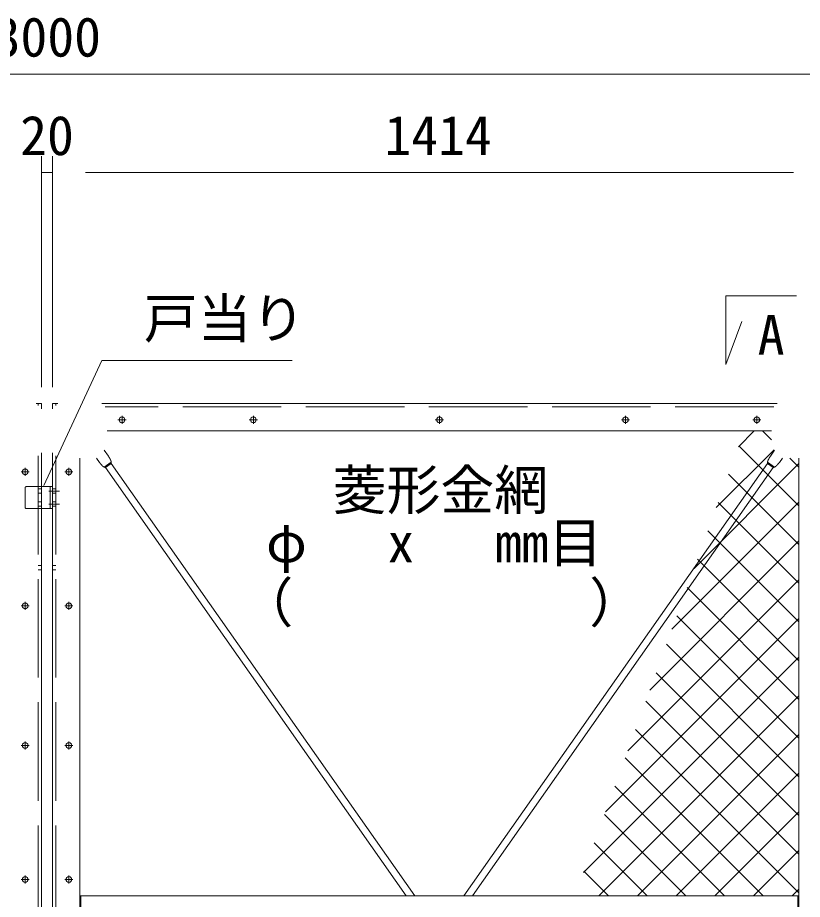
# Model space of a CAD drawing. Units: millimetres, scale not verified. Extents: x -6300 to 6300, y -4455 to 4455.
# Drawn here: x -2213 to -779, y 136 to 1747 of the extents above; entities that cross this region are included whole.
import ezdxf
from ezdxf.enums import TextEntityAlignment as Align

# ---------------------------------------------------------------- set-up
doc = ezdxf.new("R2010")
doc.units = ezdxf.units.MM
doc.header["$LTSCALE"] = 30
doc.linetypes.add('DASHED', pattern=[7.5, 6, -1.5])
doc.linetypes.add('USER1', pattern=[50.8, 31.75, -6.35, 6.35, -6.35])
for name, color, linetype, lineweight in [('0-1_D-STR1', 1, 'Continuous', 18), ('0-2_D-BMK', 2, 'USER1', 13), ('0-6_D-STR-DIM', 7, 'Continuous', 9), ('0-8_D-STR-TXT', 7, 'Continuous', 9), ('0-9_D-STR3', 3, 'Continuous', 13), ('0-A_D-STR2', 7, 'Continuous', 9)]:
    doc.layers.add(name, color=color, linetype=linetype, lineweight=lineweight)
doc.styles.add('ＭＳ ゴシック', font='')
doc.styles.get('ＭＳ ゴシック').set_extended_font_data('MS Gothic')

msp = doc.modelspace()

# ---------------------------------------------------------------- linework, layer by layer
at = {"layer": '0-1_D-STR1'}
for p, q in [((-2179.41, 1042.16), (-2169.41, 1042.16)), ((-2169.41, 1042.16), (-2169.41, 1032.16)), ((-2149.41, 1042.16), (-2149.41, 1032.16)), ((-2149.41, 1042.16), (-2139.41, 1042.16)), ((-825.41, 1042.16), (-2059.41, 1042.16)), ((-835.41, 992.16), (-2049.41, 992.16)), ((-2169.41, 952.16), (-2169.41, 84.16)), ((-2149.41, 952.16), (-2149.41, 84.16)), ((-2099.41, 942.16), (-2099.41, 84.16)), ((-785.41, 942.16), (-785.41, -807.84)), ((-2099.41, 142.16), (-785.41, 142.16)), ((-2097.41, 142.16), (-2097.41, 84.16)), ((-787.41, 142.16), (-787.41, -7.84))]:
    msp.add_line(p, q, dxfattribs=at)
at = {"layer": '0-1_D-STR1', "linetype": 'DASHED'}
for p, q in [((-2175.41, 1042.16), (-2175.41, 1038.16)), ((-2143.41, 1042.16), (-2143.41, 1038.16)), ((-831.41, 1036.16), (-2053.41, 1036.16)), ((-2175.41, 946.16), (-2175.41, 84.16)), ((-2143.41, 946.16), (-2143.41, 84.16)), ((-2175.41, 886.16), (-2169.41, 886.16)), ((-2175.41, 878.16), (-2169.41, 878.16)), ((-2149.41, 886.16), (-2143.41, 886.16)), ((-2149.41, 878.16), (-2143.41, 878.16)), ((-2175.41, 862.16), (-2169.41, 862.16)), ((-2175.41, 854.16), (-2169.41, 854.16)), ((-2149.41, 862.16), (-2143.41, 862.16)), ((-2149.41, 854.16), (-2143.41, 854.16)), ((-2175.41, 746.16), (-2169.41, 746.16)), ((-2149.41, 746.16), (-2143.41, 746.16)), ((-2175.41, 738.16), (-2169.41, 738.16)), ((-2149.41, 738.16), (-2143.41, 738.16))]:
    msp.add_line(p, q, dxfattribs=at)
at = {"layer": '0-2_D-BMK'}
for p, q in [((-2022.41, 1019.6), (-2022.41, 1004.72)), ((-1782.41, 1019.6), (-1782.41, 1004.72)), ((-1442.41, 1019.6), (-1442.41, 1004.72)), ((-1102.41, 1019.6), (-1102.41, 1004.72)), ((-862.41, 1019.6), (-862.41, 1004.72)), ((-2029.85, 1012.16), (-2014.97, 1012.16)), ((-1789.85, 1012.16), (-1774.97, 1012.16)), ((-1449.85, 1012.16), (-1434.97, 1012.16)), ((-1109.85, 1012.16), (-1094.97, 1012.16)), ((-869.85, 1012.16), (-854.97, 1012.16)), ((-2199.41, 924.6), (-2199.41, 909.72)), ((-2119.41, 924.6), (-2119.41, 909.72)), ((-2206.85, 917.16), (-2191.97, 917.16)), ((-2126.85, 917.16), (-2111.97, 917.16)), ((-2156.41, 882.16), (-2136.41, 882.16)), ((-2156.41, 858.16), (-2136.41, 858.16)), ((-2199.41, 679.6), (-2199.41, 664.72)), ((-2119.41, 679.6), (-2119.41, 664.72)), ((-2206.85, 672.16), (-2191.97, 672.16)), ((-2126.85, 672.16), (-2111.97, 672.16)), ((-2199.41, 424.6), (-2199.41, 409.72)), ((-2119.41, 424.6), (-2119.41, 409.72)), ((-2206.85, 417.16), (-2191.97, 417.16)), ((-2126.85, 417.16), (-2111.97, 417.16)), ((-2199.41, 179.6), (-2199.41, 164.72)), ((-2119.41, 179.6), (-2119.41, 164.72)), ((-2206.85, 172.16), (-2191.97, 172.16)), ((-2126.85, 172.16), (-2111.97, 172.16))]:
    msp.add_line(p, q, dxfattribs=at)
at = {"layer": '0-6_D-STR-DIM'}
for p, q in [((-719.41, 1644.2), (-3599.41, 1644.2)), ((-2169.41, 1072.16), (-2169.41, 1494.2)), ((-2169.41, 1072.16), (-2169.41, 1494.2)), ((-2149.41, 1072.16), (-2149.41, 1494.2)), ((-2149.41, 1072.16), (-2149.41, 1494.2)), ((-2169.41, 1464.2), (-2149.41, 1464.2)), ((-2089.41, 1464.2), (-2029.41, 1464.2)), ((-2089.41, 1464.2), (-795.41, 1464.2)), ((-795.41, 1464.2), (-855.41, 1464.2))]:
    msp.add_line(p, q, dxfattribs=at)
at = {"layer": '0-8_D-STR-TXT'}
msp.add_line((-919.28, 1113.4), (-889.57, 1192), dxfattribs=at)
for points in [[(-919.28, 1113.4), (-919.28, 1238.73), (-789.81, 1238.73)], [(-1711.52, 1120.68), (-2058.97, 1120.68), (-2165.51, 891.98)]]:
    msp.add_lwpolyline(points, dxfattribs=at)
at = {"layer": '0-9_D-STR3'}
for p, q in [((-2054.86, 956.72), (-2047.26, 945.9)), ((-829.97, 956.72), (-837.56, 945.9)), ((-2069.21, 942.36), (-2063.63, 934.41)), ((-2042.16, 934.83), (-2054.94, 925.85)), ((-842.66, 934.83), (-829.88, 925.85)), ((-815.61, 942.36), (-821.19, 934.41)), ((-2042.2, 932.35), (-2052.6, 925.05)), ((-2052.6, 925.05), (-1502.84, 142.16)), ((-2042.2, 932.35), (-1487.32, 142.16)), ((-842.62, 932.35), (-1397.5, 142.16)), ((-832.22, 925.05), (-1381.99, 142.16)), ((-842.62, 932.35), (-832.22, 925.05)), ((-2153.41, 890.16), (-2153.41, 850.16)), ((-2169.41, 850.16), (-2149.41, 850.16))]:
    msp.add_line(p, q, dxfattribs=at)
at = {"layer": '0-9_D-STR3', "linetype": 'DASHED'}
for p, q in [((-2199.41, 852.16), (-2199.41, 888.16)), ((-2197.41, 890.16), (-2169.41, 890.16)), ((-2169.41, 850.16), (-2197.41, 850.16))]:
    msp.add_line(p, q, dxfattribs=at)
at = {"layer": '0-9_D-STR3'}
for points in [[(-2044.65, 941.46), (-2044.77, 941.68), (-2044.89, 941.89), (-2045.02, 942.11), (-2045.14, 942.32), (-2045.26, 942.54), (-2045.38, 942.75), (-2045.5, 942.97), (-2045.62, 943.18), (-2045.75, 943.39), (-2045.87, 943.6), (-2045.99, 943.82), (-2046.12, 944.03), (-2046.24, 944.24), (-2046.37, 944.45), (-2046.49, 944.66), (-2046.62, 944.87), (-2046.75, 945.07), (-2046.87, 945.28), (-2047, 945.49), (-2047.13, 945.7), (-2047.26, 945.9)], [(-2042.2, 932.35), (-2042.2, 932.59), (-2042.19, 932.84), (-2042.17, 933.09), (-2042.16, 933.33), (-2042.16, 933.58), (-2042.15, 933.83), (-2042.14, 934.08), (-2042.14, 934.32), (-2042.15, 934.57), (-2042.16, 934.81), (-2042.17, 935.06), (-2042.19, 935.3), (-2042.22, 935.54), (-2042.26, 935.78), (-2042.3, 936.02), (-2042.35, 936.26), (-2042.4, 936.5), (-2042.47, 936.73), (-2042.54, 936.97), (-2042.61, 937.2), (-2042.69, 937.43), (-2042.77, 937.66), (-2042.86, 937.89), (-2042.96, 938.12), (-2043.05, 938.35), (-2043.15, 938.58), (-2043.26, 938.8), (-2043.36, 939.03), (-2043.47, 939.25), (-2043.59, 939.48), (-2043.7, 939.7), (-2043.82, 939.92), (-2043.93, 940.14), (-2044.05, 940.36), (-2044.17, 940.58), (-2044.29, 940.8), (-2044.41, 941.02), (-2044.53, 941.24), (-2044.65, 941.46)], [(-842.62, 932.35), (-842.63, 932.59), (-842.64, 932.84), (-842.65, 933.09), (-842.66, 933.33), (-842.67, 933.58), (-842.67, 933.83), (-842.68, 934.08), (-842.68, 934.32), (-842.67, 934.57), (-842.67, 934.81), (-842.65, 935.06), (-842.63, 935.3), (-842.6, 935.54), (-842.57, 935.78), (-842.52, 936.02), (-842.47, 936.26), (-842.42, 936.5), (-842.35, 936.73), (-842.29, 936.97), (-842.21, 937.2), (-842.13, 937.43), (-842.05, 937.66), (-841.96, 937.89), (-841.87, 938.12), (-841.77, 938.35), (-841.67, 938.58), (-841.56, 938.8), (-841.46, 939.03), (-841.35, 939.25), (-841.24, 939.48), (-841.12, 939.7), (-841, 939.92), (-840.89, 940.14), (-840.77, 940.36), (-840.65, 940.58), (-840.53, 940.8), (-840.41, 941.02), (-840.29, 941.24), (-840.17, 941.46)], [(-840.17, 941.46), (-840.05, 941.68), (-839.93, 941.89), (-839.81, 942.11), (-839.69, 942.32), (-839.57, 942.54), (-839.44, 942.75), (-839.32, 942.97), (-839.2, 943.18), (-839.08, 943.39), (-838.95, 943.6), (-838.83, 943.82), (-838.71, 944.03), (-838.58, 944.24), (-838.46, 944.45), (-838.33, 944.66), (-838.2, 944.87), (-838.08, 945.07), (-837.95, 945.28), (-837.82, 945.49), (-837.69, 945.7), (-837.56, 945.9)], [(-2060.34, 930.45), (-2060.5, 930.63), (-2060.66, 930.82), (-2060.82, 931.01), (-2060.99, 931.19), (-2061.15, 931.38), (-2061.31, 931.57), (-2061.47, 931.75), (-2061.63, 931.94), (-2061.78, 932.13), (-2061.94, 932.32), (-2062.1, 932.51), (-2062.26, 932.69), (-2062.41, 932.88), (-2062.57, 933.07), (-2062.72, 933.26), (-2062.87, 933.45), (-2063.03, 933.64), (-2063.18, 933.83), (-2063.33, 934.02), (-2063.48, 934.22), (-2063.63, 934.41)], [(-2052.6, 925.05), (-2052.83, 925.12), (-2053.07, 925.2), (-2053.3, 925.27), (-2053.54, 925.35), (-2053.77, 925.42), (-2054.01, 925.5), (-2054.24, 925.58), (-2054.47, 925.66), (-2054.7, 925.75), (-2054.93, 925.84), (-2055.16, 925.94), (-2055.38, 926.04), (-2055.6, 926.15), (-2055.81, 926.26), (-2056.02, 926.39), (-2056.23, 926.51), (-2056.43, 926.65), (-2056.63, 926.79), (-2056.83, 926.93), (-2057.02, 927.08), (-2057.21, 927.23), (-2057.4, 927.39), (-2057.59, 927.55), (-2057.77, 927.72), (-2057.95, 927.88), (-2058.13, 928.06), (-2058.31, 928.23), (-2058.49, 928.41), (-2058.66, 928.59), (-2058.83, 928.77), (-2059, 928.95), (-2059.17, 929.14), (-2059.34, 929.32), (-2059.51, 929.51), (-2059.68, 929.7), (-2059.84, 929.89), (-2060.01, 930.07), (-2060.17, 930.26), (-2060.34, 930.45)], [(-832.22, 925.05), (-831.99, 925.12), (-831.75, 925.2), (-831.52, 925.27), (-831.28, 925.35), (-831.05, 925.42), (-830.81, 925.5), (-830.58, 925.58), (-830.35, 925.66), (-830.12, 925.75), (-829.89, 925.84), (-829.67, 925.94), (-829.44, 926.04), (-829.23, 926.15), (-829.01, 926.26), (-828.8, 926.39), (-828.6, 926.51), (-828.39, 926.65), (-828.19, 926.79), (-827.99, 926.93), (-827.8, 927.08), (-827.61, 927.23), (-827.42, 927.39), (-827.23, 927.55), (-827.05, 927.72), (-826.87, 927.88), (-826.69, 928.06), (-826.51, 928.23), (-826.33, 928.41), (-826.16, 928.59), (-825.99, 928.77), (-825.82, 928.95), (-825.65, 929.14), (-825.48, 929.32), (-825.31, 929.51), (-825.15, 929.7), (-824.98, 929.89), (-824.81, 930.07), (-824.65, 930.26), (-824.49, 930.45)], [(-824.49, 930.45), (-824.32, 930.63), (-824.16, 930.82), (-824, 931.01), (-823.84, 931.19), (-823.68, 931.38), (-823.52, 931.57), (-823.36, 931.75), (-823.2, 931.94), (-823.04, 932.13), (-822.88, 932.32), (-822.72, 932.51), (-822.57, 932.69), (-822.41, 932.88), (-822.26, 933.07), (-822.1, 933.26), (-821.95, 933.45), (-821.8, 933.64), (-821.64, 933.83), (-821.49, 934.02), (-821.34, 934.22), (-821.19, 934.41)], [(-2169.41, 890.16), (-2149.41, 890.16), (-2149.41, 850.16)]]:
    msp.add_lwpolyline(points, dxfattribs=at)
for centre in [(-2022.41, 1012.16), (-1782.41, 1012.16), (-1442.41, 1012.16), (-1102.41, 1012.16), (-862.41, 1012.16), (-2199.41, 917.16), (-2119.41, 917.16), (-2199.41, 672.16), (-2119.41, 672.16), (-2199.41, 417.16), (-2119.41, 417.16), (-2199.41, 172.16), (-2119.41, 172.16)]:
    msp.add_circle(centre, 5.25, dxfattribs=at)
at = {"layer": '0-9_D-STR3', "linetype": 'DASHED'}
for centre, start, end in [((-2197.41, 888.16), 90, 180), ((-2197.41, 852.16), 180, 270)]:
    msp.add_arc(centre, 2, start, end, dxfattribs=at)
at = {"layer": '0-A_D-STR2'}
for p, q in [((-896, 963.08), (-866.91, 992.16)), ((-835.41, 975.63), (-851.94, 992.16)), ((-936.46, 851.91), (-830.81, 957.56)), ((-785.41, 854.92), (-895.35, 964.86)), ((-785.41, 925.63), (-801.94, 942.16)), ((-976.92, 740.73), (-785.41, 932.24)), ((-785.41, 784.21), (-914.22, 913.02)), ((-1017.39, 629.56), (-785.41, 861.53)), ((-785.41, 713.5), (-933.09, 861.17)), ((-785.41, 642.79), (-951.96, 809.33)), ((-1057.85, 518.38), (-785.41, 790.82)), ((-785.41, 572.08), (-970.82, 757.49)), ((-1098.32, 407.21), (-785.41, 720.11)), ((-785.41, 501.37), (-989.69, 705.65)), ((-1138.78, 296.03), (-785.41, 649.4)), ((-785.41, 430.65), (-1008.56, 653.81)), ((-785.41, 359.94), (-1027.43, 601.96)), ((-1179.25, 184.86), (-785.41, 578.69)), ((-785.41, 289.23), (-1046.3, 550.12)), ((-1151.23, 142.16), (-785.41, 507.98)), ((-785.41, 218.52), (-1065.17, 498.28)), ((-785.41, 147.81), (-1084.04, 446.44)), ((-1080.52, 142.16), (-785.41, 437.27)), ((-850.47, 142.16), (-1102.91, 394.6)), ((-1009.81, 142.16), (-785.41, 366.56)), ((-921.18, 142.16), (-1121.78, 342.76)), ((-991.89, 142.16), (-1140.64, 290.91)), ((-939.1, 142.16), (-785.41, 295.85)), ((-1062.6, 142.16), (-1159.51, 239.07)), ((-868.39, 142.16), (-785.41, 225.14)), ((-1133.31, 142.16), (-1178.38, 187.23)), ((-797.68, 142.16), (-785.41, 154.43))]:
    msp.add_line(p, q, dxfattribs=at)

# ---------------------------------------------------------------- texts
at = {"layer": '0-6_D-STR-DIM', "style": 'ＭＳ ゴシック'}
for s, p in [('3000', (-2257.1, 1654.33)), ('20', (-2208.54, 1474.33)), ('1414', (-1542.95, 1474.33))]:
    msp.add_text(s, height=72.14, dxfattribs=at).set_placement(p, align=Align.BOTTOM_LEFT)
at = {"layer": '0-8_D-STR-TXT', "style": 'ＭＳ ゴシック'}
for s, p in [('戸当り', (-1982.58, 1139.94)), ('A', (-860.79, 1109.82)), ('菱形金網', (-1637.33, 826.37)), ('φ   x   mm目', (-1759.16, 730.35)), ('（\u3000\u3000   \u3000\u3000）', (-1807.89, 620.7))]:
    msp.add_text(s, height=72.14, dxfattribs=at).set_placement(p, align=Align.BOTTOM_LEFT)

doc.saveas('drawing.dxf')
